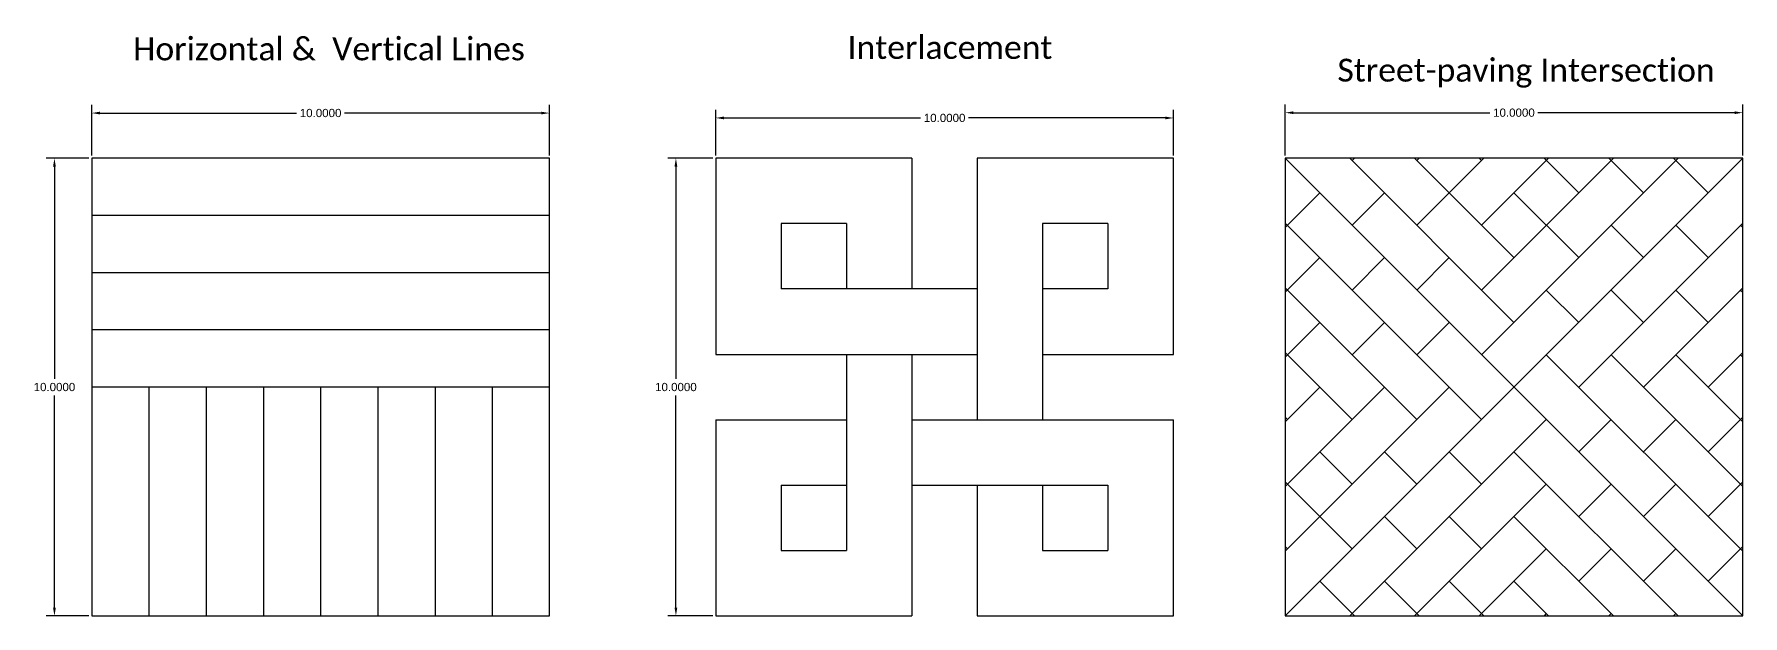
# Model space of a CAD drawing. Header units: inches. Extents: x 2.7 to 79.5, y 13.6 to 27.1.
# Drawn here: x 2.68 to 40, y 14.28 to 27 of the extents above; entities that cross this region are included whole.
import ezdxf

# ---------------------------------------------------------------- set-up
doc = ezdxf.new("R2010")
doc.units = ezdxf.units.IN
doc.header["$MEASUREMENT"] = 0
doc.styles.get("Standard").update_dxf_attribs({"font": 'arial.ttf'})
doc.dimstyles.get("Standard").update_dxf_attribs({"dimtxt": 0.18, "dimasz": 0.18, "dimexe": 0.18, "dimexo": 0.0625, "dimgap": 0.09, "dimtad": 0, "dimtih": 1, "dimtoh": 1, "dimdec": 4, "dimzin": 0, "dimdsep": 46, "dimtxsty": 'Standard', "dimcen": 0.09, "dimadec": 0, "dimazin": 0, "dimtfac": 1, "dimtdec": 4, "dimtofl": 0, "dimtmove": 0, "dimatfit": 3, "dimfxl": 1, "dimtolj": 1, "dimtzin": 0, "dimarcsym": 0})

# ---------------------------------------------------------------- blocks, each defined once
blk = doc.blocks.new('*D12')
at = {"color": 0, "lineweight": -2, "transparency": 16777216}
for p, q in [((3.871, 24.282), (2.938, 24.282)), ((3.118, 24.102), (3.118, 19.464)), ((3.118, 14.462), (3.118, 19.1)), ((3.871, 14.282), (2.938, 14.282))]:
    blk.add_line(p, q, dxfattribs=at)
at = {"color": 0, "transparency": 16777216}
for points in [[(3.088, 24.102), (3.148, 24.102), (3.118, 24.282)], [(3.088, 14.462), (3.148, 14.462), (3.118, 14.282)]]:
    blk.add_solid(points, dxfattribs=at)
at = {"layer": 'Defpoints', "color": 0, "transparency": 16777216}
for p in [(3.933, 24.282), (3.118, 14.282), (3.933, 14.282)]:
    blk.add_point(p, dxfattribs=at)
at = {"color": 0, "transparency": 16777216, "insert": (3.118, 19.282), "char_height": 0.18, "attachment_point": 5}
blk.add_mtext('\\A1;10.0000', dxfattribs=at)
blk = doc.blocks.new('*D13')
at = {"color": 0, "lineweight": -2, "transparency": 16777216}
for p, q in [((3.933, 24.345), (3.933, 25.451)), ((13.933, 24.345), (13.933, 25.451)), ((4.113, 25.271), (8.409, 25.271)), ((13.753, 25.271), (9.458, 25.271))]:
    blk.add_line(p, q, dxfattribs=at)
at = {"color": 0, "transparency": 16777216}
for points in [[(4.113, 25.301), (4.113, 25.241), (3.933, 25.271)], [(13.753, 25.301), (13.753, 25.241), (13.933, 25.271)]]:
    blk.add_solid(points, dxfattribs=at)
at = {"layer": 'Defpoints', "color": 0, "transparency": 16777216}
for p in [(13.933, 25.271), (3.933, 24.282), (13.933, 24.282)]:
    blk.add_point(p, dxfattribs=at)
at = {"color": 0, "transparency": 16777216, "insert": (8.933, 25.271), "char_height": 0.18, "attachment_point": 5}
blk.add_mtext('\\A1;10.0000', dxfattribs=at)
blk = doc.blocks.new('*D19')
at = {"color": 0, "lineweight": -2, "transparency": 16777216}
for p, q in [((17.503, 24.282), (16.515, 24.282)), ((16.695, 24.102), (16.695, 19.464)), ((16.695, 14.462), (16.695, 19.1)), ((17.503, 14.282), (16.515, 14.282))]:
    blk.add_line(p, q, dxfattribs=at)
at = {"color": 0, "transparency": 16777216}
for points in [[(16.665, 24.102), (16.725, 24.102), (16.695, 24.282)], [(16.665, 14.462), (16.725, 14.462), (16.695, 14.282)]]:
    blk.add_solid(points, dxfattribs=at)
at = {"layer": 'Defpoints', "color": 0, "transparency": 16777216}
for p in [(17.565, 24.282), (16.695, 14.282), (17.565, 14.282)]:
    blk.add_point(p, dxfattribs=at)
at = {"color": 0, "transparency": 16777216, "insert": (16.695, 19.282), "char_height": 0.18, "attachment_point": 5}
blk.add_mtext('\\A1;10.0000', dxfattribs=at)
blk = doc.blocks.new('*D20')
at = {"color": 0, "lineweight": -2, "transparency": 16777216}
for p, q in [((17.565, 24.345), (17.565, 25.344)), ((17.745, 25.164), (22.04, 25.164)), ((27.385, 25.164), (23.09, 25.164)), ((27.565, 24.345), (27.565, 25.344))]:
    blk.add_line(p, q, dxfattribs=at)
at = {"color": 0, "transparency": 16777216}
for points in [[(17.745, 25.194), (17.745, 25.134), (17.565, 25.164)], [(27.385, 25.194), (27.385, 25.134), (27.565, 25.164)]]:
    blk.add_solid(points, dxfattribs=at)
at = {"layer": 'Defpoints', "color": 0, "transparency": 16777216}
for p in [(27.565, 25.164), (17.565, 24.282), (27.565, 24.282)]:
    blk.add_point(p, dxfattribs=at)
at = {"color": 0, "transparency": 16777216, "insert": (22.565, 25.164), "char_height": 0.18, "attachment_point": 5}
blk.add_mtext('\\A1;10.0000', dxfattribs=at)
blk = doc.blocks.new('*D21')
at = {"color": 0, "lineweight": -2, "transparency": 16777216}
for p, q in [((30.003, 24.345), (30.003, 25.459)), ((40.003, 24.345), (40.003, 25.459)), ((30.183, 25.279), (34.478, 25.279)), ((39.823, 25.279), (35.528, 25.279))]:
    blk.add_line(p, q, dxfattribs=at)
at = {"color": 0, "transparency": 16777216}
for points in [[(30.183, 25.309), (30.183, 25.249), (30.003, 25.279)], [(39.823, 25.309), (39.823, 25.249), (40.003, 25.279)]]:
    blk.add_solid(points, dxfattribs=at)
at = {"layer": 'Defpoints', "color": 0, "transparency": 16777216}
for p in [(40.003, 25.279), (30.003, 24.282), (40.003, 24.282)]:
    blk.add_point(p, dxfattribs=at)
at = {"color": 0, "transparency": 16777216, "insert": (35.003, 25.279), "char_height": 0.18, "attachment_point": 5}
blk.add_mtext('\\A1;10.0000', dxfattribs=at)

msp = doc.modelspace()

# ---------------------------------------------------------------- linework, layer by layer
for p, q in [((3.93333, 24.28222), (3.93333, 14.28222)), ((13.93333, 24.28222), (3.93333, 24.28222)), ((13.93333, 14.28222), (13.93333, 24.28222)), ((17.56526, 24.28222), (17.56526, 19.99422)), ((21.84926, 24.28222), (17.56526, 24.28222)), ((21.84926, 24.28222), (21.84926, 21.42622)), ((23.27726, 24.28222), (23.27726, 18.56622)), ((27.56526, 24.28222), (23.27726, 24.28222)), ((27.56526, 19.99422), (27.56526, 24.28222)), ((30.00326, 24.28222), (30.00326, 14.28222)), ((40.00326, 24.28222), (30.00326, 24.28222)), ((30.00326, 24.28222), (40.00326, 14.28222)), ((40.00326, 24.28222), (30.00326, 14.28222)), ((31.41747, 24.28222), (35.00326, 20.69644)), ((31.51798, 24.28222), (31.46772, 24.23197)), ((32.83168, 24.28222), (35.00326, 22.11065)), ((34.3464, 24.28222), (32.88194, 22.81776)), ((32.93219, 24.28222), (32.88194, 24.23197)), ((34.2459, 24.28222), (34.29615, 24.23197)), ((38.58904, 24.28222), (34.29615, 19.98933)), ((37.17483, 24.28222), (34.29615, 21.40354)), ((35.76062, 24.28222), (34.29615, 22.81776)), ((35.66011, 24.28222), (36.41747, 23.52486)), ((37.07432, 24.28222), (37.83168, 23.52486)), ((38.48854, 24.28222), (39.2459, 23.52486)), ((40.00326, 14.28222), (40.00326, 24.28222)), ((30.76062, 23.52486), (30.00326, 22.7675)), ((32.17483, 23.52486), (31.46772, 22.81776)), ((35.00326, 23.52486), (36.41747, 22.11065)), ((13.93333, 23.03222), (3.93333, 23.03222)), ((13.93333, 23.03222), (3.93333, 23.03222)), ((18.99326, 22.85422), (18.99326, 21.42622)), ((20.42126, 22.85422), (18.99326, 22.85422)), ((20.42126, 22.85422), (20.42126, 21.42622)), ((24.70526, 22.85422), (24.70526, 18.56622)), ((26.13326, 22.85422), (24.70526, 22.85422)), ((26.13326, 22.85422), (26.13326, 21.42622)), ((30.00326, 22.86801), (34.29615, 18.57512)), ((40.00326, 22.86801), (36.41747, 19.28222)), ((37.12458, 22.81776), (37.83168, 22.11065)), ((38.53879, 22.81776), (39.2459, 22.11065)), ((39.953, 22.81776), (40.00326, 22.7675)), ((30.76062, 22.11065), (30.00326, 21.35329)), ((32.17483, 22.11065), (31.46772, 21.40354)), ((33.58904, 22.11065), (32.88194, 21.40354)), ((13.93333, 21.78222), (3.93333, 21.78222)), ((23.27726, 21.42622), (18.99326, 21.42622)), ((26.13326, 21.42622), (24.70526, 21.42622)), ((30.00326, 21.4538), (32.88194, 18.57512)), ((35.71036, 21.40354), (36.41747, 20.69644)), ((37.12458, 21.40354), (37.83168, 20.69644)), ((40.00326, 21.4538), (37.83168, 19.28222)), ((38.53879, 21.40354), (39.2459, 20.69644)), ((39.953, 21.40354), (40.00326, 21.35329)), ((13.93333, 20.53222), (3.93333, 20.53222)), ((30.76062, 20.69644), (30.00326, 19.93908)), ((32.17483, 20.69644), (31.46772, 19.98933)), ((33.58904, 20.69644), (32.88194, 19.98933)), ((17.56526, 19.99422), (20.42126, 19.99422)), ((20.42126, 19.99422), (20.42126, 15.71022)), ((20.42126, 19.99422), (21.84926, 19.99422)), ((21.84926, 19.99422), (21.84926, 14.28222)), ((21.84926, 19.99422), (23.27726, 19.99422)), ((24.70526, 19.99422), (27.56526, 19.99422)), ((30.00326, 20.03958), (31.46772, 18.57512)), ((35.71036, 19.98933), (40.00326, 15.69644)), ((37.12458, 19.98933), (40.00326, 17.11065)), ((38.53879, 19.98933), (40.00326, 18.52486)), ((40.00326, 20.03958), (39.2459, 19.28222)), ((39.953, 19.98933), (40.00326, 19.93908)), ((13.93333, 19.28222), (3.93333, 19.28222)), ((5.18333, 19.28222), (5.18333, 14.28222)), ((6.43333, 19.28222), (6.43333, 14.28222)), ((7.68333, 19.28222), (7.68333, 14.28222)), ((8.93333, 19.28222), (8.93333, 14.28222)), ((10.18333, 19.28222), (10.18333, 14.28222)), ((11.43333, 19.28222), (11.43333, 14.28222)), ((12.68333, 19.28222), (12.68333, 14.28222)), ((33.58904, 19.28222), (30.00326, 15.69644)), ((32.17483, 19.28222), (30.00326, 17.11065)), ((30.76062, 19.28222), (30.00326, 18.52486)), ((17.56526, 18.56622), (17.56526, 14.28222)), ((17.56526, 18.56622), (20.42126, 18.56622)), ((21.84926, 18.56622), (27.56526, 18.56622)), ((27.56526, 14.28222), (27.56526, 18.56622)), ((30.00326, 18.62537), (30.05351, 18.57512)), ((35.71036, 18.57512), (31.41747, 14.28222)), ((37.12458, 18.57512), (36.41747, 17.86801)), ((38.53879, 18.57512), (37.83168, 17.86801)), ((40.00326, 18.62537), (39.2459, 17.86801)), ((30.76062, 17.86801), (31.46772, 17.1609)), ((32.17483, 17.86801), (32.88194, 17.1609)), ((33.58904, 17.86801), (34.29615, 17.1609)), ((35.00326, 17.86801), (38.58904, 14.28222)), ((30.00326, 17.21115), (31.46772, 15.74669)), ((40.00326, 17.21115), (39.2459, 16.4538)), ((18.99326, 17.13822), (18.99326, 15.71022)), ((18.99326, 17.13822), (20.42126, 17.13822)), ((21.84926, 17.13822), (26.13326, 17.13822)), ((23.27726, 17.13822), (23.27726, 14.28222)), ((24.70526, 17.13822), (24.70526, 15.71022)), ((26.13326, 17.13822), (26.13326, 15.71022)), ((35.71036, 17.1609), (32.83168, 14.28222)), ((37.12458, 17.1609), (36.41747, 16.4538)), ((38.53879, 17.1609), (37.83168, 16.4538)), ((32.17483, 16.4538), (32.88194, 15.74669)), ((33.58904, 16.4538), (34.29615, 15.74669)), ((35.00326, 16.4538), (37.17483, 14.28222)), ((18.99326, 15.71022), (20.42126, 15.71022)), ((24.70526, 15.71022), (26.13326, 15.71022)), ((30.00326, 15.79694), (30.05351, 15.74669)), ((35.71036, 15.74669), (34.2459, 14.28222)), ((37.12458, 15.74669), (36.41747, 15.03958)), ((38.53879, 15.74669), (37.83168, 15.03958)), ((40.00326, 15.79694), (39.2459, 15.03958)), ((30.76062, 15.03958), (31.51798, 14.28222)), ((32.17483, 15.03958), (32.93219, 14.28222)), ((33.58904, 15.03958), (34.3464, 14.28222)), ((35.00326, 15.03958), (35.76062, 14.28222)), ((3.93333, 14.28222), (13.93333, 14.28222)), ((17.56526, 14.28222), (21.84926, 14.28222)), ((23.27726, 14.28222), (27.56526, 14.28222)), ((30.00326, 14.28222), (40.00326, 14.28222)), ((35.71036, 14.33247), (35.66011, 14.28222)), ((37.12458, 14.33247), (37.07432, 14.28222)), ((38.53879, 14.33247), (38.48854, 14.28222))]:
    msp.add_line(p, q)

# ---------------------------------------------------------------- texts
at = {"char_height": 0.5, "attachment_point": 1}
for s, width, gutter_width, insert in [('{\\fCalibri|b0|i0|c0|p34;Horizontal &  Vertical Lines}', 8.7706421, 12.5, (4.83762, 26.92377)), ('{\\fCalibri|b0|i0|c0|p34;Interlacement}', 4.7393614, 12.5, (20.44394, 26.95429)), ('{\\fCalibri|b0|i0|c0|p34;Street-paving Intersection}', 8.4106027, 5.55524, (31.14709, 26.45835))]:
    msp.add_mtext_dynamic_manual_height_columns(s, width=width, gutter_width=gutter_width, heights=[0.73325], dxfattribs=dict(at, insert=insert))

# ---------------------------------------------------------------- dimensions: what is measured, and where the dimension line sits
for base, p1, p2, picture, middle in [((13.93333, 25.27141), (3.93333, 24.28222), (13.93333, 24.28222), '*D13', (8.93333, 25.27141)), ((40.00326, 25.27891), (30.00326, 24.28222), (40.00326, 24.28222), '*D21', (35.00326, 25.27891)), ((27.56526, 25.16364), (17.56526, 24.28222), (27.56526, 24.28222), '*D20', (22.56526, 25.16364))]:
    dim = msp.add_linear_dim(base=base, p1=p1, p2=p2, dimstyle='Standard')
    dim.commit()
    dim.dimension.update_dxf_attribs({"geometry": picture, "text_midpoint": middle})
for base, p1, p2, picture, middle in [((3.1182, 14.28222), (3.93333, 24.28222), (3.93333, 14.28222), '*D12', (3.1182, 19.28222)), ((16.6953, 14.28222), (17.56526, 24.28222), (17.56526, 14.28222), '*D19', (16.6953, 19.28222))]:
    dim = msp.add_linear_dim(base=base, p1=p1, p2=p2, angle=90, dimstyle='Standard')
    dim.commit()
    dim.dimension.update_dxf_attribs({"geometry": picture, "text_midpoint": middle})

doc.saveas('drawing.dxf')
